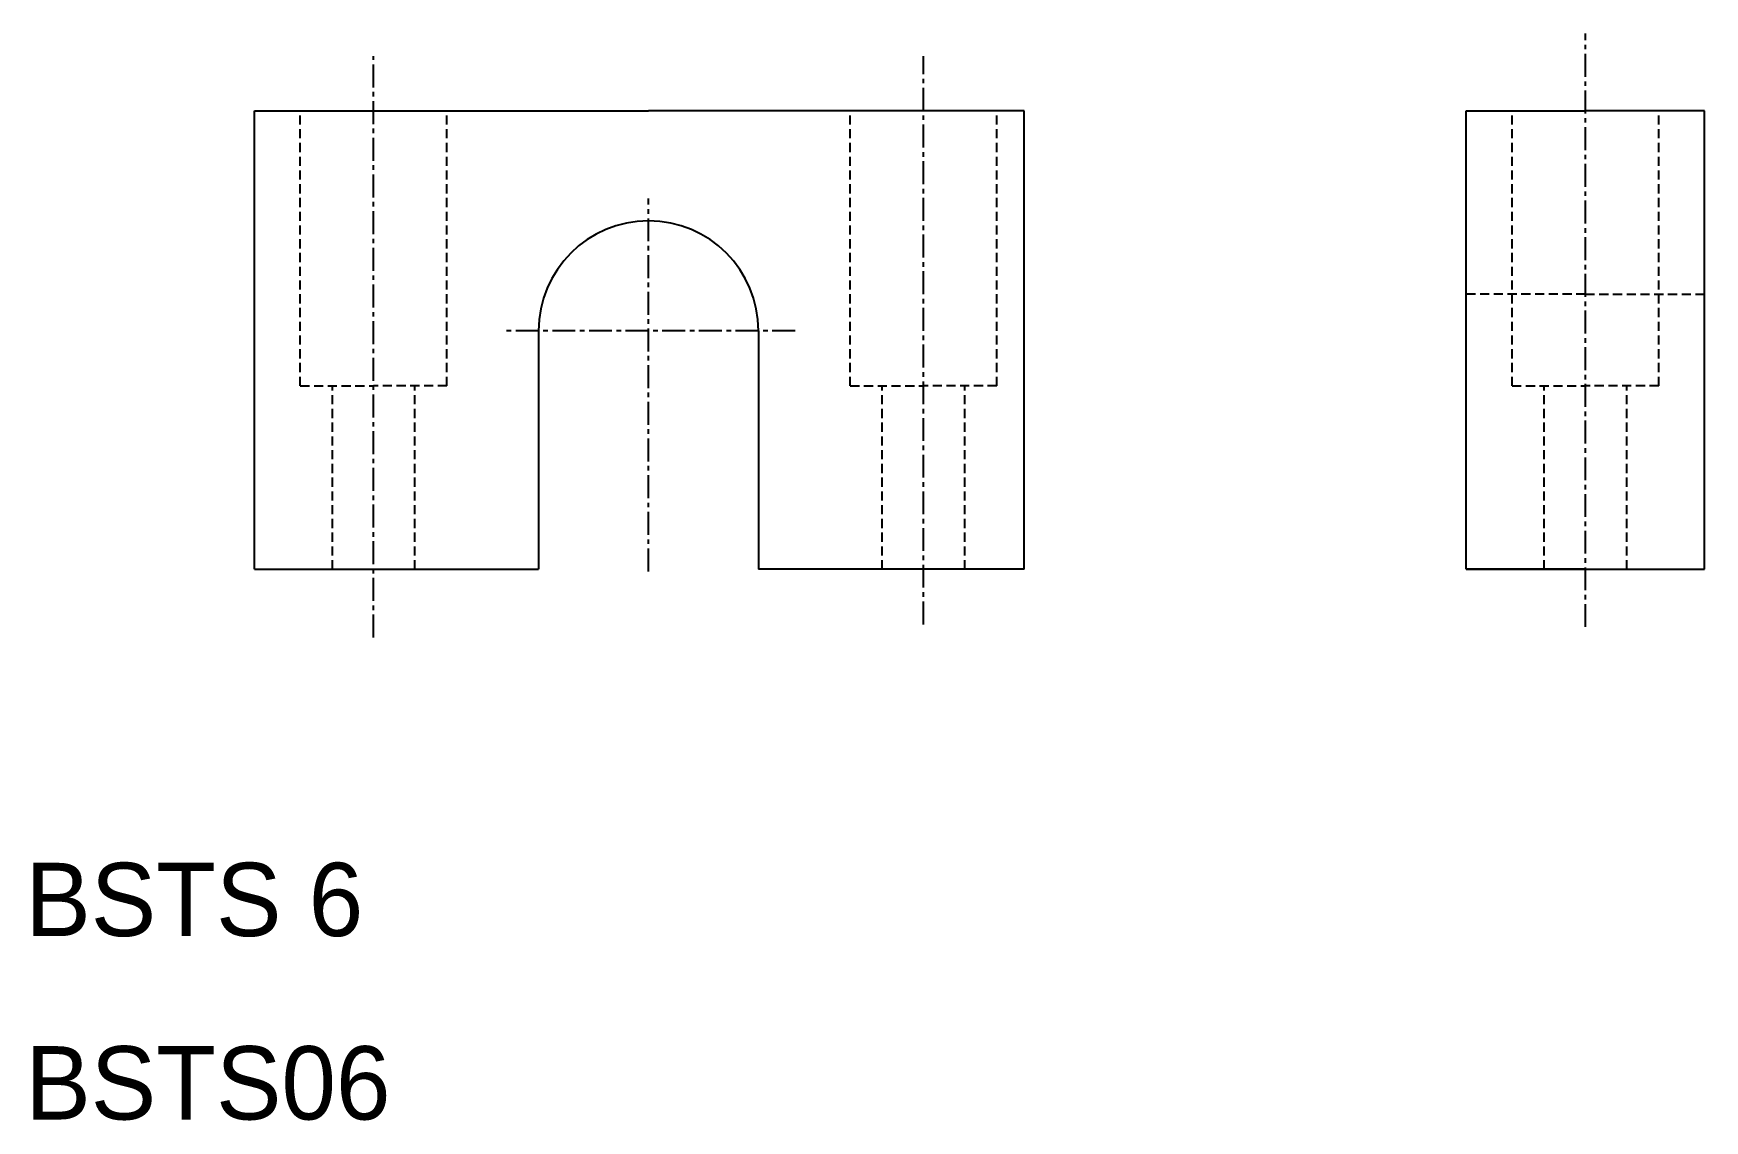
# Model space of a CAD drawing. Extents: x 10.4 to 101.6, y 9.9 to 69.2.
import ezdxf

# ---------------------------------------------------------------- set-up
doc = ezdxf.new("R2010")
doc.units = 0
doc.linetypes.add('CENTER', pattern=[2, 1.25, -0.25, 0.25, -0.25])
doc.linetypes.add('DASHED', pattern=[0.75, 0.5, -0.25])
doc.layers.get('0').update_dxf_attribs({"linetype": 'CONTINUOUS'})
doc.layers.add('CENTER', color=1, linetype='CENTER')

msp = doc.modelspace()

# ---------------------------------------------------------------- linework, layer by layer
at = {"color": 0}
for p, q in [((22.5, 40), (22.5, 65)), ((64.5, 40), (64.5, 65))]:
    msp.add_line(p, q, dxfattribs=at)
at = {"color": 7, "linetype": 'CONTINUOUS'}
for p, q in [((22.5, 65), (44, 65)), ((64.5, 65), (44, 65)), ((88.614, 40), (88.614, 65)), ((88.614, 65), (95.114, 65)), ((101.614, 65), (95.114, 65)), ((101.614, 40), (101.614, 65)), ((38, 53), (38, 40)), ((50, 53), (50, 40)), ((22.5, 40), (38, 40)), ((64.5, 40), (50, 40)), ((95.114, 40), (88.614, 40)), ((88.614, 40), (101.614, 40)), ((95.114, 40), (101.614, 40))]:
    msp.add_line(p, q, dxfattribs=at)
at = {"color": 3, "linetype": 'DASHED'}
for p, q in [((25, 50), (25, 65)), ((33, 50), (33, 65)), ((55, 50), (55, 65)), ((63, 50), (63, 65)), ((91.114, 50), (91.114, 65)), ((99.114, 50), (99.114, 65)), ((95.114, 55), (88.614, 55)), ((95.114, 55), (101.614, 55)), ((25, 50), (29, 50)), ((26.75, 40), (26.75, 50)), ((33, 50), (29, 50)), ((31.25, 40), (31.25, 50)), ((55, 50), (59, 50)), ((56.75, 40), (56.75, 50)), ((63, 50), (59, 50)), ((61.25, 40), (61.25, 50)), ((91.114, 50), (95.114, 50)), ((92.864, 40), (92.864, 50)), ((99.114, 50), (95.114, 50)), ((97.364, 40), (97.364, 50))]:
    msp.add_line(p, q, dxfattribs=at)
at = {"color": 7, "linetype": 'CONTINUOUS'}
msp.add_arc((44, 53), 6, 360, 180, dxfattribs=at)
at = {"layer": 'CENTER', "color": 1, "linetype": 'CENTER'}
for p, q in [((95.114, 36.856), (95.114, 69.219)), ((29, 36.279), (29, 67.985)), ((59, 37), (59, 67.985)), ((44, 39.884), (44, 60.225)), ((52, 53), (36, 53))]:
    msp.add_line(p, q, dxfattribs=at)

# ---------------------------------------------------------------- texts
at = {"color": 7, "linetype": 'CONTINUOUS'}
for s, p in [('BSTS 6', (10, 20)), ('BSTS06', (10, 10))]:
    msp.add_text(s, height=4, dxfattribs=at).set_placement(p)

doc.saveas('drawing.dxf')
